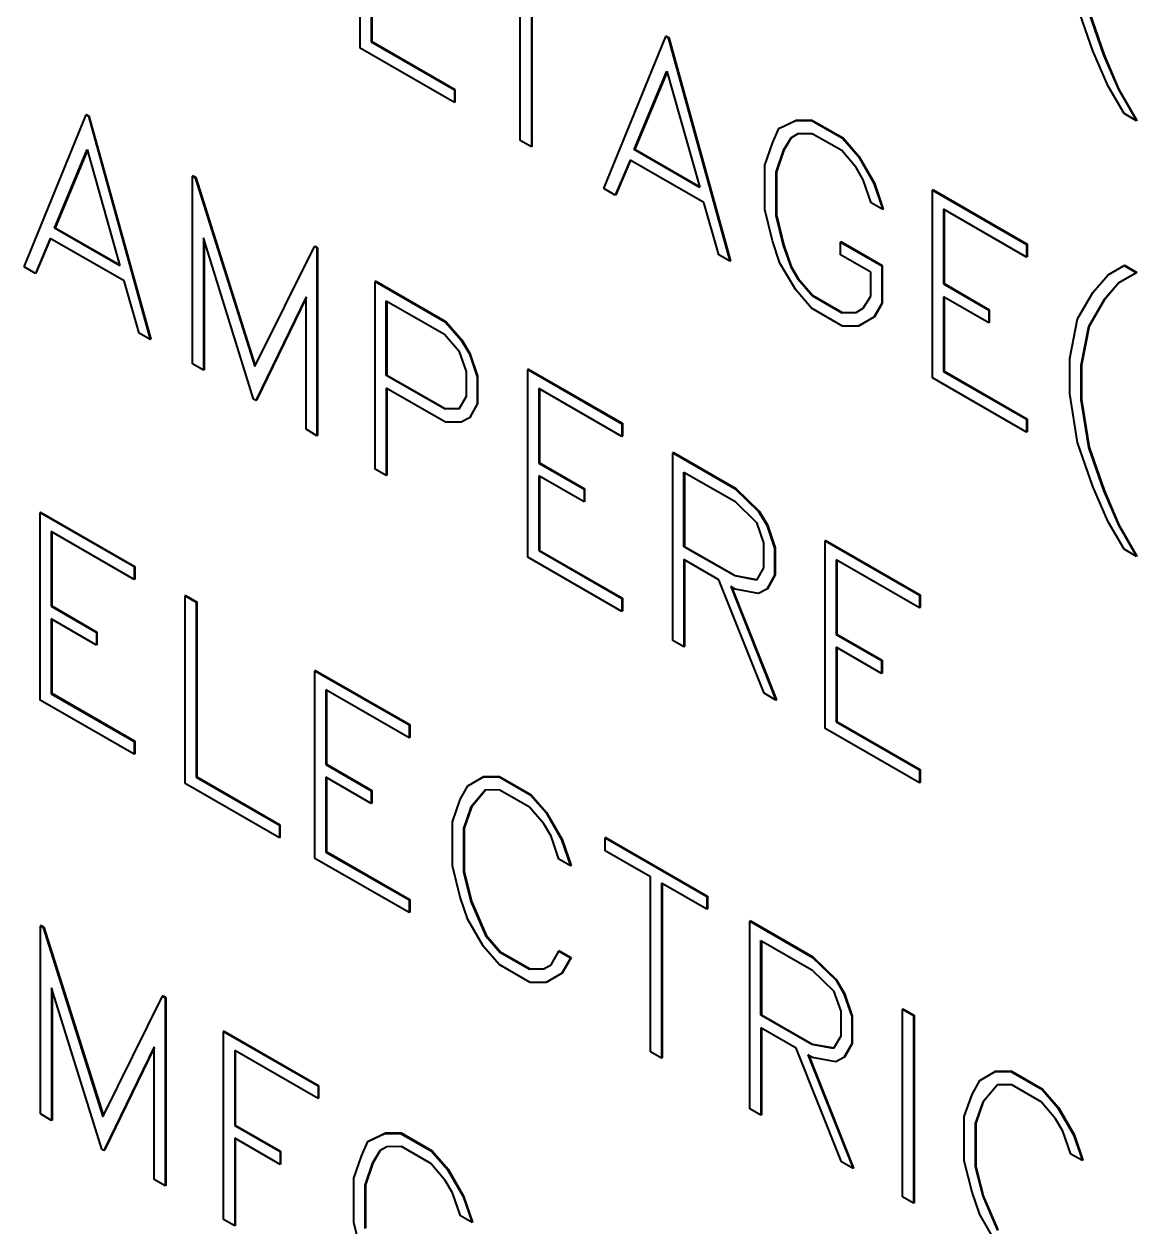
# Model space of a CAD drawing. Header units: millimetres. Extents: x 0 to 5945, y 0 to 4205.
# Drawn here: x 4573.32 to 4582.96, y 3114.12 to 3124.54 of the extents above; entities that cross this region are included whole.
import ezdxf

# ---------------------------------------------------------------- set-up
doc = ezdxf.new("R2010")
doc.units = ezdxf.units.MM
doc.header["$LTSCALE"] = 5
doc.layers.add('가시적인 것(ISO)', color=3, linetype='Continuous', lineweight=40)

msp = doc.modelspace()

# ---------------------------------------------------------------- linework, layer by layer
at = {"layer": '가시적인 것(ISO)'}
for p, q in [((4576.234, 3124.331), (4576.234, 3125.956)), ((4576.33, 3125.901), (4576.33, 3124.387)), ((4576.335, 3125.904), (4576.335, 3124.389)), ((4577.621, 3123.532), (4577.621, 3125.047)), ((4577.717, 3124.992), (4577.717, 3123.477)), ((4577.722, 3124.989), (4577.722, 3123.48)), ((4582.58, 3124.307), (4582.448, 3124.688)), ((4582.547, 3124.649), (4582.677, 3124.275)), ((4582.542, 3124.646), (4582.672, 3124.272)), ((4576.335, 3124.389), (4576.33, 3124.387)), ((4576.33, 3124.387), (4577.05, 3123.972)), ((4576.335, 3124.389), (4577.055, 3123.975)), ((4578.344, 3123.116), (4578.882, 3124.432)), ((4578.887, 3124.434), (4578.882, 3124.432)), ((4578.882, 3124.432), (4578.901, 3124.42)), ((4578.887, 3124.434), (4578.906, 3124.423)), ((4578.906, 3124.423), (4578.901, 3124.42)), ((4578.901, 3124.42), (4579.437, 3122.487)), ((4578.906, 3124.423), (4579.442, 3122.49)), ((4577.05, 3123.861), (4576.234, 3124.331)), ((4582.714, 3124.002), (4582.58, 3124.307)), ((4582.677, 3124.275), (4582.672, 3124.272)), ((4582.672, 3124.272), (4582.801, 3123.973)), ((4582.677, 3124.275), (4582.806, 3123.975)), ((4578.607, 3123.453), (4578.891, 3124.133)), ((4578.892, 3124.128), (4578.612, 3123.456)), ((4578.891, 3124.133), (4579.175, 3123.126)), ((4577.055, 3123.975), (4577.05, 3123.972)), ((4577.05, 3123.972), (4577.05, 3123.861)), ((4577.055, 3123.975), (4577.055, 3123.864)), ((4582.85, 3123.765), (4582.714, 3124.002)), ((4582.806, 3123.975), (4582.801, 3123.973)), ((4582.801, 3123.973), (4582.957, 3123.703)), ((4582.806, 3123.975), (4582.962, 3123.706)), ((4577.055, 3123.864), (4577.05, 3123.861)), ((4573.323, 3122.437), (4573.86, 3123.753)), ((4573.865, 3123.756), (4573.86, 3123.753)), ((4573.86, 3123.753), (4573.88, 3123.742)), ((4573.865, 3123.756), (4573.885, 3123.745)), ((4573.885, 3123.745), (4573.88, 3123.742)), ((4573.88, 3123.742), (4574.416, 3121.808)), ((4573.885, 3123.745), (4574.421, 3121.811)), ((4582.957, 3123.703), (4582.85, 3123.765)), ((4579.806, 3123.509), (4579.86, 3123.636)), ((4579.86, 3123.636), (4580.006, 3123.705)), ((4579.865, 3123.638), (4579.86, 3123.636)), ((4579.865, 3123.638), (4580.011, 3123.708)), ((4580.011, 3123.708), (4580.006, 3123.705)), ((4580.006, 3123.705), (4580.142, 3123.706)), ((4580.011, 3123.708), (4580.147, 3123.709)), ((4580.147, 3123.709), (4580.142, 3123.706)), ((4580.142, 3123.706), (4580.411, 3123.551)), ((4580.147, 3123.709), (4580.416, 3123.554)), ((4582.962, 3123.706), (4582.957, 3123.703)), ((4577.717, 3123.477), (4577.621, 3123.532)), ((4579.738, 3123.317), (4579.806, 3123.509)), ((4579.963, 3123.553), (4579.898, 3123.444)), ((4579.968, 3123.556), (4579.903, 3123.447)), ((4580.024, 3123.589), (4579.963, 3123.553)), ((4579.968, 3123.556), (4579.963, 3123.553)), ((4580.024, 3123.589), (4579.968, 3123.556)), ((4580.15, 3123.591), (4580.024, 3123.589)), ((4580.405, 3123.444), (4580.15, 3123.591)), ((4580.416, 3123.554), (4580.411, 3123.551)), ((4580.411, 3123.551), (4580.549, 3123.393)), ((4580.416, 3123.554), (4580.554, 3123.396)), ((4573.586, 3122.774), (4573.869, 3123.454)), ((4573.871, 3123.449), (4573.591, 3122.777)), ((4573.869, 3123.454), (4574.153, 3122.448)), ((4577.722, 3123.48), (4577.717, 3123.477)), ((4578.612, 3123.456), (4578.607, 3123.453)), ((4579.175, 3123.126), (4578.607, 3123.453)), ((4578.612, 3123.456), (4579.173, 3123.133)), ((4579.898, 3123.444), (4579.833, 3123.258)), ((4579.903, 3123.447), (4579.839, 3123.261)), ((4579.903, 3123.447), (4579.898, 3123.444)), ((4580.529, 3123.298), (4580.405, 3123.444)), ((4578.572, 3123.363), (4578.442, 3123.06)), ((4578.575, 3123.361), (4578.447, 3123.062)), ((4579.211, 3122.995), (4578.572, 3123.363)), ((4579.738, 3122.935), (4579.738, 3123.317)), ((4580.592, 3123.191), (4580.529, 3123.298)), ((4580.554, 3123.396), (4580.549, 3123.393)), ((4580.549, 3123.393), (4580.683, 3123.16)), ((4580.554, 3123.396), (4580.688, 3123.163)), ((4574.787, 3123.225), (4574.782, 3123.222)), ((4574.782, 3123.222), (4574.805, 3123.209)), ((4574.782, 3121.597), (4574.782, 3123.222)), ((4574.787, 3123.225), (4574.81, 3123.212)), ((4574.81, 3123.212), (4574.805, 3123.209)), ((4574.805, 3123.209), (4575.322, 3121.574)), ((4574.81, 3123.212), (4575.325, 3121.581)), ((4579.839, 3123.261), (4579.833, 3123.258)), ((4579.833, 3123.258), (4579.833, 3122.884)), ((4579.839, 3123.261), (4579.839, 3122.887)), ((4580.661, 3122.993), (4580.592, 3123.191)), ((4578.442, 3123.06), (4578.344, 3123.116)), ((4580.688, 3123.163), (4580.683, 3123.16)), ((4580.683, 3123.16), (4580.76, 3122.935)), ((4580.688, 3123.163), (4580.765, 3122.938)), ((4581.196, 3123.105), (4581.191, 3123.102)), ((4581.191, 3123.102), (4582.006, 3122.632)), ((4581.191, 3121.477), (4581.191, 3123.102)), ((4581.196, 3123.105), (4582.011, 3122.635)), ((4578.447, 3123.062), (4578.442, 3123.06)), ((4579.341, 3122.542), (4579.211, 3122.995)), ((4580.76, 3122.935), (4580.661, 3122.993)), ((4579.806, 3122.664), (4579.738, 3122.935)), ((4579.839, 3122.887), (4579.833, 3122.884)), ((4579.833, 3122.884), (4579.898, 3122.624)), ((4579.839, 3122.887), (4579.903, 3122.627)), ((4580.765, 3122.938), (4580.76, 3122.935)), ((4581.286, 3122.937), (4581.286, 3122.29)), ((4582.006, 3122.522), (4581.286, 3122.937)), ((4581.291, 3122.934), (4581.291, 3122.293)), ((4573.591, 3122.777), (4573.586, 3122.774)), ((4574.153, 3122.448), (4573.586, 3122.774)), ((4573.591, 3122.777), (4574.151, 3122.455)), ((4573.55, 3122.684), (4573.421, 3122.381)), ((4573.553, 3122.683), (4573.426, 3122.384)), ((4574.19, 3122.316), (4573.55, 3122.684)), ((4574.877, 3122.688), (4574.877, 3121.542)), ((4575.311, 3121.292), (4574.877, 3122.688)), ((4574.882, 3122.672), (4574.882, 3121.545)), ((4575.322, 3121.574), (4575.837, 3122.615)), ((4575.842, 3122.618), (4575.837, 3122.615)), ((4575.837, 3122.615), (4575.86, 3122.601)), ((4575.842, 3122.618), (4575.865, 3122.604)), ((4575.865, 3122.604), (4575.86, 3122.601)), ((4575.86, 3122.601), (4575.86, 3120.976)), ((4575.865, 3122.604), (4575.865, 3120.979)), ((4579.87, 3122.47), (4579.806, 3122.664)), ((4579.903, 3122.627), (4579.898, 3122.624)), ((4579.898, 3122.624), (4579.963, 3122.439)), ((4579.903, 3122.627), (4579.968, 3122.442)), ((4580.398, 3122.656), (4580.393, 3122.653)), ((4580.393, 3122.653), (4580.751, 3122.446)), ((4580.393, 3122.542), (4580.393, 3122.653)), ((4580.398, 3122.656), (4580.756, 3122.449)), ((4582.011, 3122.635), (4582.006, 3122.632)), ((4582.006, 3122.632), (4582.006, 3122.522)), ((4582.011, 3122.635), (4582.011, 3122.525)), ((4579.437, 3122.487), (4579.341, 3122.542)), ((4579.442, 3122.49), (4579.437, 3122.487)), ((4580.006, 3122.238), (4579.87, 3122.47)), ((4580.656, 3122.391), (4580.393, 3122.542)), ((4582.011, 3122.525), (4582.006, 3122.522)), ((4573.421, 3122.381), (4573.323, 3122.437)), ((4573.426, 3122.384), (4573.421, 3122.381)), ((4579.968, 3122.442), (4579.963, 3122.439)), ((4579.963, 3122.439), (4580.024, 3122.333)), ((4579.968, 3122.442), (4580.029, 3122.336)), ((4580.656, 3122.185), (4580.656, 3122.391)), ((4580.756, 3122.449), (4580.751, 3122.446)), ((4580.751, 3122.446), (4580.751, 3122.121)), ((4580.756, 3122.449), (4580.756, 3122.124)), ((4582.58, 3122.217), (4582.714, 3122.368)), ((4582.714, 3122.368), (4582.85, 3122.449)), ((4582.957, 3122.387), (4582.801, 3122.297)), ((4582.962, 3122.39), (4582.806, 3122.3)), ((4582.855, 3122.452), (4582.85, 3122.449)), ((4582.85, 3122.449), (4582.957, 3122.387)), ((4582.855, 3122.452), (4582.962, 3122.39)), ((4582.962, 3122.39), (4582.957, 3122.387)), ((4574.319, 3121.864), (4574.19, 3122.316)), ((4576.37, 3122.313), (4576.365, 3122.311)), ((4576.365, 3122.311), (4576.973, 3121.96)), ((4576.365, 3120.686), (4576.365, 3122.311)), ((4576.37, 3122.313), (4576.978, 3121.963)), ((4580.029, 3122.336), (4580.024, 3122.333)), ((4580.024, 3122.333), (4580.151, 3122.186)), ((4580.029, 3122.336), (4580.156, 3122.189)), ((4581.291, 3122.293), (4581.286, 3122.29)), ((4581.286, 3122.29), (4581.678, 3122.064)), ((4581.291, 3122.293), (4581.683, 3122.067)), ((4582.801, 3122.297), (4582.672, 3122.146)), ((4582.806, 3122.3), (4582.677, 3122.149)), ((4582.806, 3122.3), (4582.801, 3122.297)), ((4575.765, 3122.177), (4575.331, 3121.281)), ((4575.765, 3122.169), (4575.336, 3121.284)), ((4575.765, 3121.031), (4575.765, 3122.177)), ((4580.142, 3122.081), (4580.006, 3122.238)), ((4580.156, 3122.189), (4580.151, 3122.186)), ((4580.151, 3122.186), (4580.405, 3122.04)), ((4580.156, 3122.189), (4580.41, 3122.043)), ((4580.592, 3122.079), (4580.656, 3122.185)), ((4581.286, 3122.179), (4581.286, 3121.532)), ((4581.678, 3121.953), (4581.286, 3122.179)), ((4581.291, 3122.176), (4581.291, 3121.535)), ((4582.448, 3121.988), (4582.58, 3122.217)), ((4582.677, 3122.149), (4582.547, 3121.923)), ((4582.677, 3122.149), (4582.672, 3122.146)), ((4576.46, 3122.145), (4576.965, 3121.855)), ((4576.46, 3121.498), (4576.46, 3122.145)), ((4576.466, 3122.142), (4576.466, 3121.501)), ((4580.413, 3121.925), (4580.142, 3122.081)), ((4580.41, 3122.043), (4580.535, 3122.045)), ((4580.53, 3122.042), (4580.592, 3122.079)), ((4580.751, 3122.121), (4580.683, 3122.003)), ((4580.756, 3122.124), (4580.688, 3122.006)), ((4580.756, 3122.124), (4580.751, 3122.121)), ((4581.683, 3122.067), (4581.678, 3122.064)), ((4581.678, 3122.064), (4581.678, 3121.953)), ((4581.683, 3122.067), (4581.683, 3121.956)), ((4582.672, 3122.146), (4582.542, 3121.92)), ((4576.978, 3121.963), (4576.973, 3121.96)), ((4576.973, 3121.96), (4577.11, 3121.803)), ((4576.978, 3121.963), (4577.115, 3121.806)), ((4580.41, 3122.043), (4580.405, 3122.04)), ((4580.405, 3122.04), (4580.53, 3122.042)), ((4580.683, 3122.003), (4580.549, 3121.925)), ((4580.688, 3122.006), (4580.554, 3121.928)), ((4580.688, 3122.006), (4580.683, 3122.003)), ((4581.683, 3121.956), (4581.678, 3121.953)), ((4582.382, 3121.644), (4582.448, 3121.988)), ((4574.416, 3121.808), (4574.319, 3121.864)), ((4576.965, 3121.855), (4577.089, 3121.712)), ((4580.549, 3121.925), (4580.413, 3121.925)), ((4580.554, 3121.928), (4580.549, 3121.925)), ((4582.542, 3121.92), (4582.477, 3121.584)), ((4582.547, 3121.923), (4582.482, 3121.587)), ((4582.547, 3121.923), (4582.542, 3121.92)), ((4574.421, 3121.811), (4574.416, 3121.808)), ((4577.115, 3121.806), (4577.11, 3121.803)), ((4577.11, 3121.803), (4577.18, 3121.684)), ((4577.115, 3121.806), (4577.185, 3121.687)), ((4577.089, 3121.712), (4577.151, 3121.533)), ((4577.185, 3121.687), (4577.18, 3121.684)), ((4577.18, 3121.684), (4577.246, 3121.487)), ((4577.185, 3121.687), (4577.251, 3121.49)), ((4582.382, 3121.337), (4582.382, 3121.644)), ((4574.877, 3121.542), (4574.782, 3121.597)), ((4574.882, 3121.545), (4574.877, 3121.542)), ((4577.151, 3121.533), (4577.151, 3121.315)), ((4577.691, 3121.553), (4577.685, 3121.55)), ((4577.685, 3121.55), (4578.501, 3121.08)), ((4577.685, 3119.925), (4577.685, 3121.55)), ((4577.691, 3121.553), (4578.506, 3121.083)), ((4581.291, 3121.535), (4581.286, 3121.532)), ((4581.286, 3121.532), (4582.006, 3121.118)), ((4581.291, 3121.535), (4582.011, 3121.12)), ((4582.482, 3121.587), (4582.477, 3121.584)), ((4582.477, 3121.584), (4582.477, 3121.285)), ((4582.482, 3121.587), (4582.482, 3121.288)), ((4576.466, 3121.501), (4576.46, 3121.498)), ((4576.965, 3121.208), (4576.46, 3121.498)), ((4576.466, 3121.501), (4576.97, 3121.211)), ((4577.251, 3121.49), (4577.246, 3121.487)), ((4577.246, 3121.487), (4577.246, 3121.251)), ((4577.251, 3121.49), (4577.251, 3121.254)), ((4582.006, 3121.007), (4581.191, 3121.477)), ((4576.46, 3121.388), (4576.46, 3120.631)), ((4576.973, 3121.093), (4576.46, 3121.388)), ((4576.466, 3121.385), (4576.466, 3120.634)), ((4577.151, 3121.315), (4577.089, 3121.207)), ((4577.781, 3121.385), (4577.781, 3120.738)), ((4578.501, 3120.97), (4577.781, 3121.385)), ((4577.786, 3121.382), (4577.786, 3120.741)), ((4582.448, 3120.916), (4582.382, 3121.337)), ((4575.331, 3121.281), (4575.311, 3121.292)), ((4575.336, 3121.284), (4575.331, 3121.281)), ((4576.97, 3121.211), (4576.965, 3121.208)), ((4576.97, 3121.211), (4577.091, 3121.21)), ((4577.246, 3121.251), (4577.18, 3121.131)), ((4577.251, 3121.254), (4577.185, 3121.134)), ((4577.251, 3121.254), (4577.246, 3121.251)), ((4582.482, 3121.288), (4582.477, 3121.285)), ((4582.477, 3121.285), (4582.542, 3120.874)), ((4582.482, 3121.288), (4582.547, 3120.877)), ((4577.089, 3121.207), (4576.965, 3121.208)), ((4577.18, 3121.131), (4577.11, 3121.092)), ((4577.185, 3121.134), (4577.18, 3121.131)), ((4582.011, 3121.12), (4582.006, 3121.118)), ((4582.006, 3121.118), (4582.006, 3121.007)), ((4582.011, 3121.12), (4582.011, 3121.01)), ((4575.86, 3120.976), (4575.765, 3121.031)), ((4577.11, 3121.092), (4576.973, 3121.093)), ((4578.506, 3121.083), (4578.501, 3121.08)), ((4578.501, 3121.08), (4578.501, 3120.97)), ((4578.506, 3121.083), (4578.506, 3120.973)), ((4582.011, 3121.01), (4582.006, 3121.007)), ((4575.865, 3120.979), (4575.86, 3120.976)), ((4578.506, 3120.973), (4578.501, 3120.97)), ((4582.58, 3120.535), (4582.448, 3120.916)), ((4578.947, 3120.83), (4578.942, 3120.827)), ((4578.942, 3120.827), (4579.483, 3120.515)), ((4578.942, 3119.202), (4578.942, 3120.827)), ((4578.947, 3120.83), (4579.488, 3120.518)), ((4582.547, 3120.877), (4582.542, 3120.874)), ((4582.542, 3120.874), (4582.672, 3120.5)), ((4582.547, 3120.877), (4582.677, 3120.503)), ((4577.786, 3120.741), (4577.781, 3120.738)), ((4577.781, 3120.738), (4578.173, 3120.512)), ((4577.786, 3120.741), (4578.178, 3120.515)), ((4576.46, 3120.631), (4576.365, 3120.686)), ((4576.466, 3120.634), (4576.46, 3120.631)), ((4577.781, 3120.628), (4577.781, 3119.981)), ((4578.173, 3120.402), (4577.781, 3120.628)), ((4577.786, 3120.625), (4577.786, 3119.983)), ((4579.037, 3120.661), (4579.478, 3120.408)), ((4579.037, 3120.014), (4579.037, 3120.661)), ((4579.042, 3120.658), (4579.042, 3120.017)), ((4578.178, 3120.515), (4578.173, 3120.512)), ((4578.173, 3120.512), (4578.173, 3120.402)), ((4578.178, 3120.515), (4578.178, 3120.405)), ((4579.488, 3120.518), (4579.483, 3120.515)), ((4579.483, 3120.515), (4579.684, 3120.32)), ((4579.488, 3120.518), (4579.69, 3120.323)), ((4582.714, 3120.23), (4582.58, 3120.535)), ((4582.677, 3120.503), (4582.672, 3120.5)), ((4582.672, 3120.5), (4582.801, 3120.2)), ((4582.677, 3120.503), (4582.806, 3120.203)), ((4578.178, 3120.405), (4578.173, 3120.402)), ((4579.478, 3120.408), (4579.666, 3120.225)), ((4573.466, 3120.314), (4573.461, 3120.311)), ((4573.461, 3120.311), (4574.277, 3119.842)), ((4573.461, 3118.686), (4573.461, 3120.311)), ((4573.466, 3120.314), (4574.282, 3119.844)), ((4579.69, 3120.323), (4579.684, 3120.32)), ((4579.684, 3120.32), (4579.756, 3120.2)), ((4579.69, 3120.323), (4579.761, 3120.203)), ((4579.666, 3120.225), (4579.728, 3120.049)), ((4579.761, 3120.203), (4579.756, 3120.2)), ((4579.756, 3120.2), (4579.823, 3120.003)), ((4579.761, 3120.203), (4579.828, 3120.006)), ((4582.85, 3119.993), (4582.714, 3120.23)), ((4582.806, 3120.203), (4582.801, 3120.2)), ((4582.801, 3120.2), (4582.957, 3119.931)), ((4582.806, 3120.203), (4582.962, 3119.934)), ((4573.557, 3120.146), (4573.557, 3119.499)), ((4574.277, 3119.731), (4573.557, 3120.146)), ((4573.562, 3120.143), (4573.562, 3119.502)), ((4580.267, 3120.069), (4580.262, 3120.066)), ((4580.262, 3120.066), (4581.078, 3119.596)), ((4580.262, 3118.441), (4580.262, 3120.066)), ((4580.267, 3120.069), (4581.083, 3119.599)), ((4577.786, 3119.983), (4577.781, 3119.981)), ((4577.781, 3119.981), (4578.501, 3119.566)), ((4577.786, 3119.983), (4578.506, 3119.569)), ((4579.042, 3120.017), (4579.037, 3120.014)), ((4579.478, 3119.761), (4579.037, 3120.014)), ((4579.042, 3120.017), (4579.483, 3119.764)), ((4579.728, 3120.049), (4579.728, 3119.831)), ((4579.828, 3120.006), (4579.823, 3120.003)), ((4579.823, 3120.003), (4579.823, 3119.767)), ((4579.828, 3120.006), (4579.828, 3119.77)), ((4582.957, 3119.931), (4582.85, 3119.993)), ((4578.501, 3119.455), (4577.685, 3119.925)), ((4579.037, 3119.904), (4579.037, 3119.147)), ((4579.341, 3119.729), (4579.037, 3119.904)), ((4579.042, 3119.901), (4579.042, 3119.15)), ((4580.358, 3119.901), (4580.358, 3119.254)), ((4581.078, 3119.486), (4580.358, 3119.901)), ((4580.363, 3119.898), (4580.363, 3119.257)), ((4582.962, 3119.934), (4582.957, 3119.931)), ((4574.282, 3119.844), (4574.277, 3119.842)), ((4574.277, 3119.842), (4574.277, 3119.731)), ((4574.282, 3119.844), (4574.282, 3119.734)), ((4579.483, 3119.764), (4579.478, 3119.761)), ((4579.666, 3119.726), (4579.478, 3119.761)), ((4579.483, 3119.764), (4579.668, 3119.73)), ((4579.728, 3119.831), (4579.666, 3119.726)), ((4579.823, 3119.767), (4579.756, 3119.647)), ((4579.828, 3119.77), (4579.761, 3119.65)), ((4579.828, 3119.77), (4579.823, 3119.767)), ((4574.282, 3119.734), (4574.277, 3119.731)), ((4579.734, 3118.745), (4579.341, 3119.729)), ((4579.443, 3119.671), (4579.835, 3118.687)), ((4579.483, 3119.647), (4579.443, 3119.671)), ((4579.451, 3119.666), (4579.84, 3118.69)), ((4579.761, 3119.65), (4579.756, 3119.647)), ((4574.723, 3119.591), (4574.718, 3119.588)), ((4574.718, 3119.588), (4574.813, 3119.533)), ((4574.718, 3117.963), (4574.718, 3119.588)), ((4574.723, 3119.591), (4574.818, 3119.536)), ((4578.506, 3119.569), (4578.501, 3119.566)), ((4578.501, 3119.566), (4578.501, 3119.455)), ((4578.506, 3119.569), (4578.506, 3119.458)), ((4579.684, 3119.61), (4579.483, 3119.647)), ((4579.756, 3119.647), (4579.684, 3119.61)), ((4581.083, 3119.599), (4581.078, 3119.596)), ((4581.078, 3119.596), (4581.078, 3119.486)), ((4581.083, 3119.599), (4581.083, 3119.489)), ((4573.562, 3119.502), (4573.557, 3119.499)), ((4573.557, 3119.499), (4573.949, 3119.273)), ((4573.562, 3119.502), (4573.954, 3119.276)), ((4574.818, 3119.536), (4574.813, 3119.533)), ((4574.813, 3119.533), (4574.813, 3118.018)), ((4574.818, 3119.536), (4574.818, 3118.021)), ((4578.506, 3119.458), (4578.501, 3119.455)), ((4581.083, 3119.489), (4581.078, 3119.486)), ((4573.557, 3119.389), (4573.557, 3118.742)), ((4573.949, 3119.163), (4573.557, 3119.389)), ((4573.562, 3119.386), (4573.562, 3118.745)), ((4573.954, 3119.276), (4573.949, 3119.273)), ((4573.949, 3119.273), (4573.949, 3119.163)), ((4573.954, 3119.276), (4573.954, 3119.166)), ((4580.363, 3119.257), (4580.358, 3119.254)), ((4580.358, 3119.254), (4580.75, 3119.028)), ((4580.363, 3119.257), (4580.755, 3119.031)), ((4573.954, 3119.166), (4573.949, 3119.163)), ((4579.037, 3119.147), (4578.942, 3119.202)), ((4579.042, 3119.15), (4579.037, 3119.147)), ((4580.358, 3119.144), (4580.358, 3118.497)), ((4580.75, 3118.918), (4580.358, 3119.144)), ((4580.363, 3119.141), (4580.363, 3118.5)), ((4580.755, 3119.031), (4580.75, 3119.028)), ((4580.75, 3119.028), (4580.75, 3118.918)), ((4580.755, 3119.031), (4580.755, 3118.921)), ((4575.847, 3118.943), (4575.842, 3118.94)), ((4575.842, 3118.94), (4576.658, 3118.471)), ((4575.842, 3117.315), (4575.842, 3118.94)), ((4575.847, 3118.943), (4576.663, 3118.474)), ((4580.755, 3118.921), (4580.75, 3118.918)), ((4573.562, 3118.745), (4573.557, 3118.742)), ((4573.557, 3118.742), (4574.277, 3118.327)), ((4573.562, 3118.745), (4574.282, 3118.33)), ((4575.937, 3118.775), (4575.937, 3118.128)), ((4576.658, 3118.36), (4575.937, 3118.775)), ((4575.943, 3118.772), (4575.943, 3118.131)), ((4579.835, 3118.687), (4579.734, 3118.745)), ((4574.277, 3118.217), (4573.461, 3118.686)), ((4579.84, 3118.69), (4579.835, 3118.687)), ((4576.663, 3118.474), (4576.658, 3118.471)), ((4576.658, 3118.471), (4576.658, 3118.36)), ((4576.663, 3118.474), (4576.663, 3118.363)), ((4581.078, 3117.971), (4580.262, 3118.441)), ((4580.363, 3118.5), (4580.358, 3118.497)), ((4580.358, 3118.497), (4581.078, 3118.082)), ((4580.363, 3118.5), (4581.083, 3118.085)), ((4574.282, 3118.33), (4574.277, 3118.327)), ((4574.277, 3118.327), (4574.277, 3118.217)), ((4574.282, 3118.33), (4574.282, 3118.22)), ((4576.663, 3118.363), (4576.658, 3118.36)), ((4574.282, 3118.22), (4574.277, 3118.217)), ((4575.943, 3118.131), (4575.937, 3118.128)), ((4575.937, 3118.128), (4576.33, 3117.902)), ((4575.943, 3118.131), (4576.335, 3117.905)), ((4574.818, 3118.021), (4574.813, 3118.018)), ((4574.813, 3118.018), (4575.534, 3117.603)), ((4574.818, 3118.021), (4575.539, 3117.606)), ((4575.937, 3118.018), (4575.937, 3117.371)), ((4576.33, 3117.792), (4575.937, 3118.018)), ((4575.943, 3118.015), (4575.943, 3117.374)), ((4577.166, 3117.945), (4577.301, 3118.022)), ((4577.171, 3117.948), (4577.306, 3118.024)), ((4577.306, 3118.024), (4577.301, 3118.022)), ((4577.301, 3118.022), (4577.437, 3118.022)), ((4577.306, 3118.024), (4577.442, 3118.025)), ((4577.442, 3118.025), (4577.437, 3118.022)), ((4577.437, 3118.022), (4577.706, 3117.867)), ((4577.442, 3118.025), (4577.711, 3117.87)), ((4581.083, 3118.085), (4581.078, 3118.082)), ((4581.078, 3118.082), (4581.078, 3117.971)), ((4581.083, 3118.085), (4581.083, 3117.974)), ((4575.534, 3117.493), (4574.718, 3117.963)), ((4576.335, 3117.905), (4576.33, 3117.902)), ((4576.33, 3117.902), (4576.33, 3117.792)), ((4576.335, 3117.905), (4576.335, 3117.795)), ((4577.101, 3117.825), (4577.166, 3117.945)), ((4577.171, 3117.948), (4577.166, 3117.945)), ((4577.319, 3117.908), (4577.193, 3117.758)), ((4577.322, 3117.908), (4577.198, 3117.76)), ((4577.445, 3117.907), (4577.319, 3117.908)), ((4577.7, 3117.76), (4577.445, 3117.907)), ((4581.083, 3117.974), (4581.078, 3117.971)), ((4576.335, 3117.795), (4576.33, 3117.792)), ((4577.033, 3117.633), (4577.101, 3117.825)), ((4577.711, 3117.87), (4577.706, 3117.867)), ((4577.706, 3117.867), (4577.844, 3117.709)), ((4577.711, 3117.87), (4577.849, 3117.712)), ((4577.193, 3117.758), (4577.129, 3117.574)), ((4577.198, 3117.76), (4577.134, 3117.577)), ((4577.198, 3117.76), (4577.193, 3117.758)), ((4577.824, 3117.615), (4577.7, 3117.76)), ((4577.849, 3117.712), (4577.844, 3117.709)), ((4577.844, 3117.709), (4577.978, 3117.476)), ((4577.849, 3117.712), (4577.983, 3117.479)), ((4575.539, 3117.606), (4575.534, 3117.603)), ((4575.534, 3117.603), (4575.534, 3117.493)), ((4575.539, 3117.606), (4575.539, 3117.496)), ((4577.033, 3117.251), (4577.033, 3117.633)), ((4577.134, 3117.577), (4577.129, 3117.574)), ((4577.129, 3117.574), (4577.129, 3117.2)), ((4577.134, 3117.577), (4577.134, 3117.203)), ((4577.887, 3117.507), (4577.824, 3117.615)), ((4575.539, 3117.496), (4575.534, 3117.493)), ((4577.956, 3117.309), (4577.887, 3117.507)), ((4577.983, 3117.479), (4577.978, 3117.476)), ((4577.978, 3117.476), (4578.055, 3117.252)), ((4577.983, 3117.479), (4578.061, 3117.255)), ((4578.361, 3117.496), (4578.356, 3117.493)), ((4578.356, 3117.493), (4579.236, 3116.986)), ((4578.356, 3117.382), (4578.356, 3117.493)), ((4578.361, 3117.496), (4579.241, 3116.989)), ((4575.943, 3117.374), (4575.937, 3117.371)), ((4575.937, 3117.371), (4576.658, 3116.956)), ((4575.943, 3117.374), (4576.663, 3116.959)), ((4578.748, 3117.156), (4578.356, 3117.382)), ((4576.658, 3116.846), (4575.842, 3117.315)), ((4578.055, 3117.252), (4577.956, 3117.309)), ((4578.061, 3117.255), (4578.055, 3117.252)), ((4577.101, 3116.98), (4577.033, 3117.251)), ((4577.134, 3117.203), (4577.129, 3117.2)), ((4577.129, 3117.2), (4577.193, 3116.943)), ((4577.134, 3117.203), (4577.198, 3116.946)), ((4578.748, 3115.642), (4578.748, 3117.156)), ((4579.236, 3116.876), (4578.844, 3117.101)), ((4578.844, 3117.101), (4578.844, 3115.587)), ((4578.849, 3117.099), (4578.849, 3115.59)), ((4576.663, 3116.959), (4576.658, 3116.956)), ((4576.658, 3116.956), (4576.658, 3116.846)), ((4576.663, 3116.959), (4576.663, 3116.849)), ((4577.166, 3116.786), (4577.101, 3116.98)), ((4577.198, 3116.946), (4577.193, 3116.943)), ((4577.193, 3116.943), (4577.319, 3116.648)), ((4577.198, 3116.946), (4577.324, 3116.651)), ((4579.241, 3116.989), (4579.236, 3116.986)), ((4579.236, 3116.986), (4579.236, 3116.876)), ((4579.241, 3116.989), (4579.241, 3116.878)), ((4576.663, 3116.849), (4576.658, 3116.846)), ((4579.241, 3116.878), (4579.236, 3116.876)), ((4573.47, 3116.734), (4573.465, 3116.731)), ((4573.47, 3116.734), (4573.493, 3116.72)), ((4577.301, 3116.554), (4577.166, 3116.786)), ((4579.615, 3116.774), (4579.61, 3116.771)), ((4579.61, 3116.771), (4580.151, 3116.459)), ((4579.61, 3115.146), (4579.61, 3116.771)), ((4579.615, 3116.774), (4580.156, 3116.462)), ((4573.465, 3116.731), (4573.488, 3116.717)), ((4573.465, 3115.103), (4573.465, 3116.731)), ((4573.493, 3116.72), (4573.488, 3116.717)), ((4573.488, 3116.717), (4574.006, 3115.079)), ((4573.493, 3116.72), (4574.01, 3115.086)), ((4577.324, 3116.651), (4577.319, 3116.648)), ((4577.319, 3116.648), (4577.445, 3116.503)), ((4577.324, 3116.651), (4577.45, 3116.506)), ((4577.437, 3116.397), (4577.301, 3116.554)), ((4579.705, 3116.605), (4580.146, 3116.352)), ((4579.705, 3115.958), (4579.705, 3116.605)), ((4579.71, 3116.602), (4579.71, 3115.961)), ((4577.45, 3116.506), (4577.445, 3116.503)), ((4577.445, 3116.503), (4577.7, 3116.356)), ((4577.45, 3116.506), (4577.705, 3116.359)), ((4577.887, 3116.393), (4577.956, 3116.512)), ((4577.961, 3116.515), (4577.956, 3116.512)), ((4577.956, 3116.512), (4578.055, 3116.455)), ((4577.961, 3116.515), (4578.061, 3116.458)), ((4578.055, 3116.455), (4577.978, 3116.32)), ((4578.061, 3116.458), (4577.983, 3116.322)), ((4578.061, 3116.458), (4578.055, 3116.455)), ((4580.156, 3116.462), (4580.151, 3116.459)), ((4580.151, 3116.459), (4580.353, 3116.264)), ((4580.156, 3116.462), (4580.358, 3116.267)), ((4577.706, 3116.242), (4577.437, 3116.397)), ((4577.7, 3116.356), (4577.824, 3116.359)), ((4577.705, 3116.359), (4577.7, 3116.356)), ((4577.705, 3116.359), (4577.829, 3116.361)), ((4577.824, 3116.359), (4577.887, 3116.393)), ((4577.829, 3116.361), (4577.824, 3116.359)), ((4577.829, 3116.361), (4577.887, 3116.394)), ((4577.978, 3116.32), (4577.844, 3116.241)), ((4577.983, 3116.322), (4577.849, 3116.244)), ((4577.983, 3116.322), (4577.978, 3116.32)), ((4580.146, 3116.352), (4580.334, 3116.169)), ((4577.844, 3116.241), (4577.706, 3116.242)), ((4577.849, 3116.244), (4577.844, 3116.241)), ((4580.358, 3116.267), (4580.353, 3116.264)), ((4580.353, 3116.264), (4580.424, 3116.144)), ((4580.358, 3116.267), (4580.429, 3116.147)), ((4573.56, 3116.196), (4573.56, 3115.047)), ((4573.995, 3114.797), (4573.56, 3116.196)), ((4573.565, 3116.179), (4573.565, 3115.05)), ((4574.006, 3115.079), (4574.522, 3116.122)), ((4574.527, 3116.125), (4574.522, 3116.122)), ((4574.522, 3116.122), (4574.546, 3116.108)), ((4574.527, 3116.125), (4574.551, 3116.111)), ((4574.551, 3116.111), (4574.546, 3116.108)), ((4574.546, 3116.108), (4574.546, 3114.48)), ((4574.551, 3116.111), (4574.551, 3114.483)), ((4580.334, 3116.169), (4580.396, 3115.993)), ((4580.429, 3116.147), (4580.424, 3116.144)), ((4580.424, 3116.144), (4580.491, 3115.947)), ((4580.429, 3116.147), (4580.496, 3115.95)), ((4580.935, 3116.013), (4580.93, 3116.01)), ((4580.93, 3116.01), (4581.026, 3115.955)), ((4580.93, 3114.385), (4580.93, 3116.01)), ((4580.935, 3116.013), (4581.031, 3115.958)), ((4579.71, 3115.961), (4579.705, 3115.958)), ((4580.146, 3115.705), (4579.705, 3115.958)), ((4579.71, 3115.961), (4580.151, 3115.708)), ((4580.396, 3115.993), (4580.396, 3115.775)), ((4580.496, 3115.95), (4580.491, 3115.947)), ((4580.491, 3115.947), (4580.491, 3115.711)), ((4580.496, 3115.95), (4580.496, 3115.714)), ((4581.031, 3115.958), (4581.026, 3115.955)), ((4581.026, 3115.955), (4581.026, 3114.33)), ((4581.031, 3115.958), (4581.031, 3114.333)), ((4575.056, 3115.82), (4575.051, 3115.817)), ((4575.051, 3115.817), (4575.869, 3115.346)), ((4575.051, 3114.189), (4575.051, 3115.817)), ((4575.056, 3115.82), (4575.874, 3115.349)), ((4579.705, 3115.848), (4579.705, 3115.091)), ((4580.009, 3115.673), (4579.705, 3115.848)), ((4579.71, 3115.845), (4579.71, 3115.094)), ((4580.151, 3115.708), (4580.146, 3115.705)), ((4580.334, 3115.67), (4580.146, 3115.705)), ((4580.151, 3115.708), (4580.336, 3115.674)), ((4580.396, 3115.775), (4580.334, 3115.67)), ((4580.491, 3115.711), (4580.424, 3115.591)), ((4580.496, 3115.714), (4580.429, 3115.594)), ((4580.496, 3115.714), (4580.491, 3115.711)), ((4574.45, 3115.683), (4574.015, 3114.786)), ((4574.45, 3115.676), (4574.02, 3114.789)), ((4574.45, 3114.535), (4574.45, 3115.683)), ((4575.869, 3115.236), (4575.147, 3115.652)), ((4575.147, 3115.652), (4575.147, 3115.003)), ((4575.152, 3115.649), (4575.152, 3115.006)), ((4578.844, 3115.587), (4578.748, 3115.642)), ((4578.849, 3115.59), (4578.844, 3115.587)), ((4580.402, 3114.689), (4580.009, 3115.673)), ((4580.111, 3115.615), (4580.503, 3114.631)), ((4580.151, 3115.591), (4580.111, 3115.615)), ((4580.119, 3115.61), (4580.508, 3114.634)), ((4580.353, 3115.554), (4580.151, 3115.591)), ((4580.424, 3115.591), (4580.353, 3115.554)), ((4580.429, 3115.594), (4580.424, 3115.591)), ((4581.534, 3115.272), (4581.6, 3115.392)), ((4581.6, 3115.392), (4581.734, 3115.469)), ((4581.605, 3115.395), (4581.6, 3115.392)), ((4581.605, 3115.395), (4581.739, 3115.472)), ((4581.739, 3115.472), (4581.734, 3115.469)), ((4581.734, 3115.469), (4581.87, 3115.469)), ((4581.739, 3115.472), (4581.875, 3115.472)), ((4581.875, 3115.472), (4581.87, 3115.469)), ((4581.87, 3115.469), (4582.14, 3115.314)), ((4581.875, 3115.472), (4582.145, 3115.317)), ((4575.874, 3115.349), (4575.869, 3115.346)), ((4575.869, 3115.346), (4575.869, 3115.236)), ((4575.874, 3115.349), (4575.874, 3115.239)), ((4581.753, 3115.355), (4581.626, 3115.205)), ((4581.755, 3115.355), (4581.631, 3115.207)), ((4581.878, 3115.354), (4581.753, 3115.355)), ((4582.133, 3115.207), (4581.878, 3115.354)), ((4582.145, 3115.317), (4582.14, 3115.314)), ((4582.14, 3115.314), (4582.277, 3115.156)), ((4582.145, 3115.317), (4582.282, 3115.159)), ((4575.874, 3115.239), (4575.869, 3115.236)), ((4581.466, 3115.08), (4581.534, 3115.272)), ((4581.626, 3115.205), (4581.562, 3115.021)), ((4581.631, 3115.207), (4581.567, 3115.024)), ((4581.631, 3115.207), (4581.626, 3115.205)), ((4582.257, 3115.062), (4582.133, 3115.207)), ((4573.56, 3115.047), (4573.465, 3115.103)), ((4579.705, 3115.091), (4579.61, 3115.146)), ((4579.71, 3115.094), (4579.705, 3115.091)), ((4581.466, 3114.698), (4581.466, 3115.08)), ((4582.282, 3115.159), (4582.277, 3115.156)), ((4582.277, 3115.156), (4582.412, 3114.923)), ((4582.282, 3115.159), (4582.417, 3114.926)), ((4573.565, 3115.05), (4573.56, 3115.047)), ((4575.152, 3115.006), (4575.147, 3115.003)), ((4575.147, 3115.003), (4575.54, 3114.777)), ((4575.152, 3115.006), (4575.545, 3114.78)), ((4581.567, 3115.024), (4581.562, 3115.021)), ((4581.562, 3115.021), (4581.562, 3114.647)), ((4581.567, 3115.024), (4581.567, 3114.65)), ((4582.32, 3114.954), (4582.257, 3115.062)), ((4575.147, 3114.893), (4575.147, 3114.134)), ((4575.54, 3114.666), (4575.147, 3114.893)), ((4575.152, 3114.89), (4575.152, 3114.137)), ((4576.246, 3114.738), (4576.3, 3114.865)), ((4576.3, 3114.865), (4576.447, 3114.935)), ((4576.305, 3114.868), (4576.3, 3114.865)), ((4576.305, 3114.868), (4576.452, 3114.938)), ((4576.452, 3114.938), (4576.447, 3114.935)), ((4576.447, 3114.935), (4576.583, 3114.935)), ((4576.452, 3114.938), (4576.588, 3114.938)), ((4576.588, 3114.938), (4576.583, 3114.935)), ((4576.583, 3114.935), (4576.853, 3114.78)), ((4576.588, 3114.938), (4576.858, 3114.783)), ((4582.389, 3114.756), (4582.32, 3114.954)), ((4582.417, 3114.926), (4582.412, 3114.923)), ((4582.412, 3114.923), (4582.489, 3114.699)), ((4582.417, 3114.926), (4582.494, 3114.702)), ((4574.015, 3114.786), (4573.995, 3114.797)), ((4574.02, 3114.789), (4574.015, 3114.786)), ((4575.545, 3114.78), (4575.54, 3114.777)), ((4575.54, 3114.777), (4575.54, 3114.666)), ((4575.545, 3114.78), (4575.545, 3114.669)), ((4576.403, 3114.783), (4576.338, 3114.673)), ((4576.408, 3114.786), (4576.343, 3114.676)), ((4576.465, 3114.818), (4576.403, 3114.783)), ((4576.408, 3114.786), (4576.403, 3114.783)), ((4576.465, 3114.818), (4576.408, 3114.786)), ((4576.591, 3114.82), (4576.465, 3114.818)), ((4576.846, 3114.673), (4576.591, 3114.82)), ((4576.858, 3114.783), (4576.853, 3114.78)), ((4576.853, 3114.78), (4576.99, 3114.622)), ((4576.858, 3114.783), (4576.995, 3114.625)), ((4582.489, 3114.699), (4582.389, 3114.756)), ((4575.545, 3114.669), (4575.54, 3114.666)), ((4576.178, 3114.546), (4576.246, 3114.738)), ((4576.338, 3114.673), (4576.274, 3114.486)), ((4576.343, 3114.676), (4576.279, 3114.489)), ((4576.343, 3114.676), (4576.338, 3114.673)), ((4576.971, 3114.527), (4576.846, 3114.673)), ((4580.503, 3114.631), (4580.402, 3114.689)), ((4581.534, 3114.427), (4581.466, 3114.698)), ((4581.567, 3114.65), (4581.562, 3114.647)), ((4581.567, 3114.65), (4581.631, 3114.393)), ((4582.494, 3114.702), (4582.489, 3114.699)), ((4576.178, 3114.163), (4576.178, 3114.546)), ((4576.995, 3114.625), (4576.99, 3114.622)), ((4576.99, 3114.622), (4577.125, 3114.388)), ((4576.995, 3114.625), (4577.13, 3114.391)), ((4580.508, 3114.634), (4580.503, 3114.631)), ((4581.562, 3114.647), (4581.626, 3114.39)), ((4574.546, 3114.48), (4574.45, 3114.535)), ((4574.551, 3114.483), (4574.546, 3114.48)), ((4576.279, 3114.489), (4576.274, 3114.486)), ((4576.274, 3114.486), (4576.274, 3114.112)), ((4576.279, 3114.489), (4576.279, 3114.115)), ((4577.034, 3114.42), (4576.971, 3114.527)), ((4577.103, 3114.221), (4577.034, 3114.42)), ((4577.13, 3114.391), (4577.125, 3114.388)), ((4577.125, 3114.388), (4577.203, 3114.163)), ((4577.13, 3114.391), (4577.208, 3114.166)), ((4581.026, 3114.33), (4580.93, 3114.385)), ((4581.6, 3114.233), (4581.534, 3114.427)), ((4581.631, 3114.393), (4581.626, 3114.39)), ((4581.626, 3114.39), (4581.753, 3114.095)), ((4581.631, 3114.393), (4581.758, 3114.098)), ((4581.031, 3114.333), (4581.026, 3114.33)), ((4581.734, 3114.001), (4581.6, 3114.233)), ((4575.147, 3114.134), (4575.051, 3114.189)), ((4575.152, 3114.137), (4575.147, 3114.134)), ((4576.246, 3113.892), (4576.178, 3114.163)), ((4577.203, 3114.163), (4577.103, 3114.221)), ((4577.208, 3114.166), (4577.203, 3114.163))]:
    msp.add_line(p, q, dxfattribs=at)

doc.saveas('drawing.dxf')
